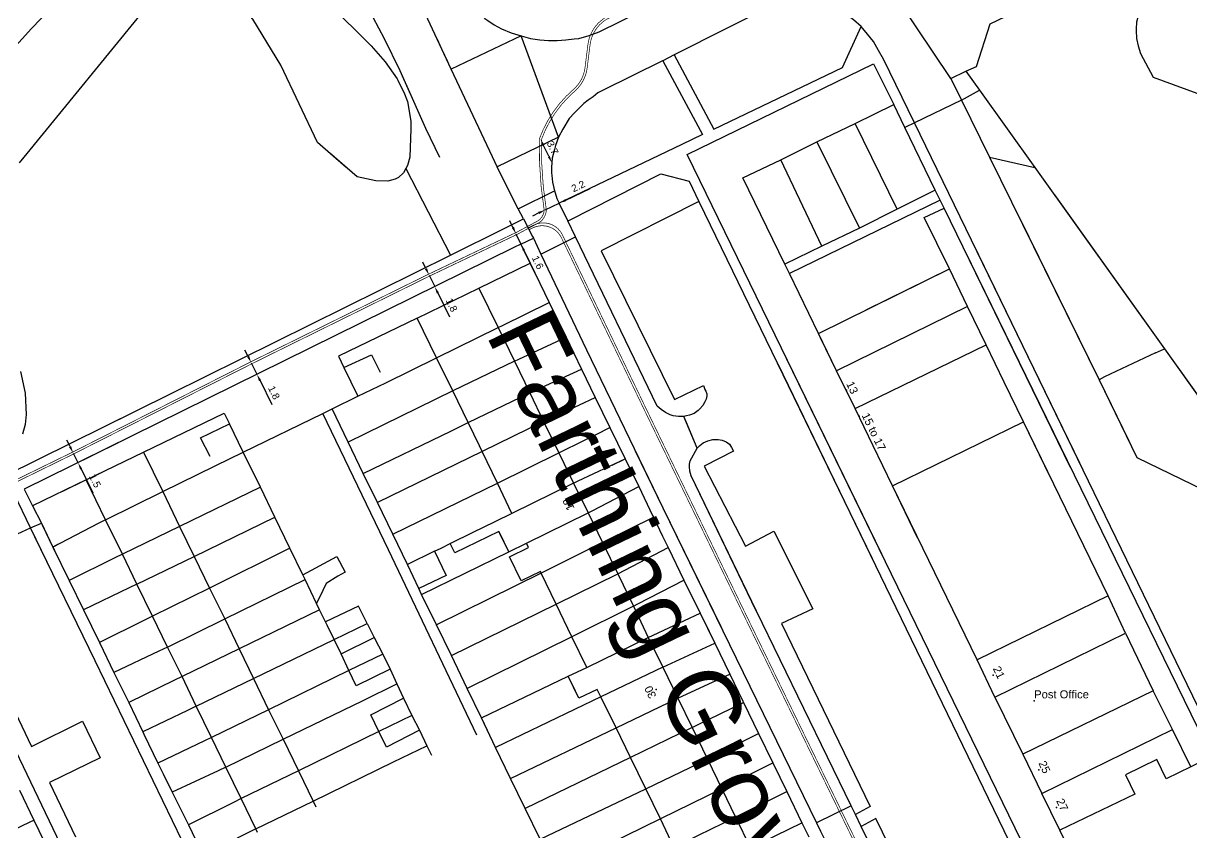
# Model space of a CAD drawing. Header units: millimetres. Extents: x 111502 to 977541, y 8702 to 1044108.
# Drawn here: x 486810.2 to 486974.3, y 236760.3 to 236874 of the extents above; entities that cross this region are included whole.
import ezdxf
from ezdxf.enums import TextEntityAlignment as Align

# ---------------------------------------------------------------- set-up
doc = ezdxf.new("R2010")
doc.units = ezdxf.units.MM
doc.header["$LTSCALE"] = 0.25
doc.linetypes.add('DASHED2', pattern=[9.525, 6.35, -3.175])
doc.linetypes.add('HIDDEN2', pattern=[4.7625, 3.175, -1.5875])
for name, color, linetype in [('E HVSS As Laid Dimensions', 30, 'Continuous'), ('E HVSS As Laid HV', 10, 'Continuous'), ('E HVSS Proposed 33kV', 5, 'Continuous'), ('X HVSS Site Background', 8, 'Continuous')]:
    doc.layers.add(name, color=color, linetype=linetype)
doc.styles.add('33A08E50-FA07-457C-9628-6D', font='arial.ttf', dxfattribs={"height": 0.2})
doc.styles.add('Arial', font='arial.ttf')
doc.dimstyles.new('HVSS AsLaid', dxfattribs={"dimtxt": 1, "dimasz": 1, "dimexe": 0, "dimexo": 0, "dimgap": 0.5, "dimtad": 1, "dimdec": 1, "dimzin": 1, "dimdsep": 46, "dimtxsty": 'Arial', "dimcen": 0.09, "dimadec": 0, "dimazin": 0, "dimtfac": 1, "dimtdec": 1, "dimtmove": 0, "dimatfit": 3, "dimfxl": 1, "dimtolj": 1, "dimtzin": 0, "dimarcsym": 0})

# ---------------------------------------------------------------- blocks, each defined once
blk = doc.blocks.new('OS MAP 060722')
at = {"layer": 'X HVSS Site Background'}
for points in [[(-1951.28, -2251.42), (-1949.69, -2254.44), (-1947.48, -2258.93), (-1945.75, -2262.8), (-1945.72, -2262.87)], [(-2016.62, -2275.91), (-2015.45, -2274.32), (-2005.4, -2260.27), (-2002.73, -2256.89), (-1999.25, -2253.02), (-1993.83, -2247.39), (-1989.92, -2244.02), (-1986.73, -2242.09), (-1981.68, -2239.91), (-1977.93, -2238.83), (-1974.13, -2238.4), (-1971.11, -2238.67), (-1969.93, -2238.95), (-1967.52, -2239.94), (-1965.35, -2241.37), (-1963.38, -2243.11), (-1958.03, -2248.96), (-1957.52, -2249.5), (-1951.53, -2255.45), (-1949.55, -2257.71), (-1947.88, -2260.08), (-1946.91, -2261.95), (-1946.43, -2263.26), (-1946.38, -2263.55)], [(-1870.08, -2260.06), (-1882.13, -2242.05)], [(-1834.18, -2242.81), (-1838.58, -2245.36), (-1839.28, -2245.86), (-1839.98, -2246.26), (-1840.68, -2246.76), (-1841.13, -2247.16), (-1841.28, -2247.26), (-1841.38, -2247.41), (-1842.23, -2248.16), (-1842.88, -2249.11), (-1843.38, -2250.11), (-1843.73, -2251.06), (-1843.98, -2252.11), (-1844.03, -2253.06), (-1844.03, -2253.31), (-1843.98, -2254.41), (-1843.78, -2255.46), (-1843.43, -2256.51), (-1841.63, -2259.86), (-1827.98, -2264.86), (-1812.67, -2296.08)], [(-1955.01, -2272.55), (-1959.05, -2269.02), (-1964.22, -2258.18), (-1968.16, -2251.71), (-1969.38, -2250.22), (-1970.45, -2249.29), (-1972.02, -2248.45), (-1972.99, -2248.15), (-1974.97, -2247.9), (-1978.02, -2248.17), (-1982.54, -2249.38), (-2000.31, -2271.12), (-2000.95, -2271.88)], [(-2000.8, -2301.21), (-2000.12, -2304.29), (-1999.96, -2307.26), (-2000.13, -2308.68), (-2000.5, -2310.03)], [(-1867.98, -2259.01), (-1866.48, -2258.36), (-1864.53, -2252.36), (-1856.44, -2248.4)], [(-1937.17, -2249.1), (-1936.33, -2250.71), (-1936.13, -2250.96), (-1935.93, -2251.26), (-1935.73, -2251.41), (-1935.53, -2251.61), (-1935.13, -2251.91), (-1934.23, -2252.51), (-1933.18, -2253.06), (-1931.83, -2253.61), (-1930.43, -2254.06)], [(-1882.68, -2252.71), (-1883.73, -2251.81), (-1884.83, -2251.01), (-1885.83, -2250.36), (-1887.23, -2249.66), (-1888.43, -2249.31), (-1889.68, -2249.06), (-1890.93, -2248.96), (-1892.23, -2249.01), (-1892.48, -2249.01), (-1893.38, -2249.16), (-1894.33, -2249.36), (-1908.93, -2256.73)], [(-1940.75, -2257.68), (-1941.58, -2255.91), (-1944.23, -2250.31)], [(-1930.43, -2254.06), (-1929.13, -2254.41), (-1927.83, -2254.61), (-1926.58, -2254.71), (-1925.38, -2254.71), (-1924.18, -2254.61), (-1922.98, -2254.46), (-1922.33, -2254.41), (-1920.88, -2254.01), (-1919.48, -2253.46), (-1913.58, -2250.56)], [(-1908.93, -2256.73), (-1903.35, -2267.14), (-1885.28, -2258.51), (-1882.68, -2252.71)], [(-1875.18, -2266.27), (-1879.53, -2257.31), (-1880.23, -2256.11), (-1880.93, -2254.86), (-1881.78, -2253.81), (-1882.68, -2252.71)], [(-1940.26, -2258.72), (-1941.58, -2255.91), (-1942.26, -2254.47)], [(-1930.43, -2254.06), (-1940.26, -2258.72)], [(-1925.18, -2268.31), (-1930.43, -2254.06)], [(-1910.54, -2257.54), (-1910.58, -2257.56), (-1919.03, -2261.71), (-1919.68, -2262.06), (-1920.33, -2262.61), (-1921.03, -2263.11), (-1921.63, -2263.56), (-1922.93, -2264.86), (-1923.68, -2265.66), (-1924.58, -2267.16), (-1925.18, -2268.31)], [(-1910.54, -2257.54), (-1904.97, -2267.92), (-1907.88, -2269.31), (-1925.08, -2277.56)], [(-1908.93, -2256.73), (-1910.54, -2257.54)], [(-1879.78, -2326.9), (-1907.13, -2270.71), (-1880.93, -2257.96), (-1878.08, -2263.71)], [(-1947.16, -2259.65), (-1945.75, -2262.8), (-1943.88, -2267.02), (-1941.9, -2271.1)], [(-1933.81, -2272.45), (-1934.48, -2271.06), (-1940.26, -2258.72)], [(-1870.08, -2260.06), (-1867.98, -2259.01)], [(-1867.98, -2259.01), (-1866.05, -2261.7)], [(-1947.76, -2260.3), (-1946.91, -2261.95), (-1946.43, -2263.26), (-1945.95, -2266.02), (-1945.95, -2267.1), (-1946.1, -2271.09), (-1946.39, -2272.29), (-1946.62, -2272.7)], [(-1870.08, -2260.06), (-1868.58, -2263.1)], [(-1868.58, -2263.1), (-1875.18, -2266.27)], [(-1868.58, -2263.1), (-1866.05, -2261.7)], [(-1868.58, -2263.1), (-1864.64, -2271.1)], [(-1866.05, -2261.7), (-1858.3, -2272.54)], [(-1883.53, -2266.36), (-1878.08, -2263.71)], [(-1876.53, -2266.92), (-1878.08, -2263.71)], [(-1888.88, -2268.96), (-1883.53, -2266.36)], [(-1877.63, -2278.41), (-1883.53, -2266.36)], [(-1875.18, -2266.27), (-1876.53, -2266.92)], [(-1851.95, -2314.12), (-1875.18, -2266.27)], [(-1872.28, -2275.76), (-1876.53, -2266.92)], [(-1925.18, -2268.31), (-1933.81, -2272.45)], [(-1925.18, -2268.31), (-1925.63, -2269.46), (-1925.78, -2270.01), (-1926.08, -2271.26), (-1926.18, -2272.51), (-1926.18, -2273.31), (-1926.13, -2273.66), (-1926.03, -2274.61), (-1925.78, -2275.81)], [(-1893.98, -2271.46), (-1888.88, -2268.96)], [(-1888.88, -2268.96), (-1882.93, -2281.06)], [(-1946.62, -2272.7), (-1946.97, -2273.32), (-1947.66, -2273.94), (-1948.15, -2274.2), (-1949.19, -2274.48), (-1950.86, -2274.44), (-1953.48, -2273.88), (-1957.39, -2270.47)], [(-1893.38, -2286.16), (-1899.28, -2274.01), (-1893.98, -2271.46)], [(-1888.18, -2283.61), (-1893.98, -2271.46)], [(-1864.64, -2271.1), (-1858.3, -2272.54)], [(-1864.64, -2271.1), (-1849.23, -2302.41)], [(-1946.62, -2272.7), (-1940.37, -2284.85)], [(-1930.86, -2278.35), (-1932.28, -2275.61), (-1933.81, -2272.45)], [(-1858.3, -2272.54), (-1840.06, -2298.06)], [(-1923.88, -2280.06), (-1923.73, -2280.01), (-1910.8, -2273.46), (-1906.85, -2274.48), (-1905.48, -2277.31)], [(-1930.86, -2278.35), (-1925.78, -2275.81)], [(-1925.78, -2275.81), (-1925.68, -2276.11), (-1925.43, -2276.91), (-1925.08, -2277.56)], [(-1872.28, -2275.76), (-1877.63, -2278.41)], [(-1871.58, -2277.16), (-1872.28, -2275.76)], [(-1855.53, -2276.41), (-1840.06, -2298.06)], [(-1923.88, -2280.06), (-1925.08, -2277.56)], [(-1905.48, -2277.31), (-1919.18, -2284.26), (-1908.88, -2305.16), (-1904.83, -2303.21), (-1904.63, -2303.76), (-1904.48, -2304.01), (-1904.38, -2304.36), (-1904.38, -2304.66), (-1904.43, -2305.11), (-1904.63, -2305.51), (-1904.93, -2306.01), (-1905.33, -2306.46), (-1905.58, -2306.71), (-1906.13, -2307.11), (-1906.78, -2307.36), (-1907.23, -2307.46), (-1907.58, -2307.56)], [(-1905.48, -2277.31), (-1881.14, -2327.52)], [(-1871.58, -2277.16), (-1892.73, -2287.46)], [(-1871.03, -2278.26), (-1871.58, -2277.16)], [(-1930.13, -2279.76), (-1930.86, -2278.35)], [(-1877.63, -2278.41), (-1882.93, -2281.06)], [(-1870.28, -2286.81), (-1873.83, -2279.56), (-1871.03, -2278.26)], [(-1853.25, -2314.71), (-1871.03, -2278.26)], [(-1860.53, -2279.46), (-1849.23, -2302.41)], [(-1940.37, -2284.85), (-1932.83, -2281.11), (-1930.13, -2279.76)], [(-1930.13, -2279.76), (-1928.83, -2282.26), (-1928.73, -2282.47)], [(-1922.8, -2282.29), (-1923.88, -2280.06)], [(-1882.93, -2281.06), (-1888.18, -2283.61)], [(-1930.48, -2283.31), (-1928.73, -2282.47)], [(-1928.73, -2282.47), (-1927.66, -2284.72)], [(-1927.66, -2284.72), (-1922.8, -2282.29)], [(-1907.58, -2307.56), (-1908.33, -2307.56), (-1909.08, -2307.46), (-1909.53, -2307.31), (-1910.18, -2307.01), (-1910.78, -2306.56), (-1911.33, -2306.11), (-1922.8, -2282.29)], [(-1930.48, -2283.31), (-1931.48, -2283.81), (-1992.32, -2313.83)], [(-1930.48, -2283.31), (-1929.17, -2286.01)], [(-1888.18, -2283.61), (-1893.38, -2286.16)], [(-1833.43, -2355.36), (-1868.17, -2284.13)], [(-1832.23, -2354.76), (-1866.89, -2283.35)], [(-1989.55, -2309.25), (-1940.37, -2284.85)], [(-1936.38, -2289.51), (-1929.17, -2286.01)], [(-1929.17, -2286.01), (-1926.5, -2291.53)], [(-1927.66, -2284.72), (-1921.28, -2298.16), (-1910.53, -2320.41), (-1902.4, -2337.07)], [(-1892.73, -2287.46), (-1893.38, -2286.16)], [(-1870.28, -2286.81), (-1870.8, -2285.74)], [(-1888.68, -2295.86), (-1892.73, -2287.46)], [(-1888.68, -2295.86), (-1870.28, -2286.81)], [(-1881.96, -2292.55), (-1870.28, -2286.81)], [(-1867.73, -2292.11), (-1870.28, -2286.81)], [(-1867.73, -2292.11), (-1870.28, -2286.81)], [(-1945.03, -2293.71), (-1936.38, -2289.51)], [(-1936.38, -2289.51), (-1933.68, -2295.06)], [(-1933.68, -2295.06), (-1933.05, -2294.75), (-1926.5, -2291.53)], [(-1926.5, -2291.53), (-1924.13, -2296.41)], [(-1867.73, -2292.11), (-1886.13, -2301.11)], [(-1867.73, -2292.11), (-1886.13, -2301.11)], [(-1865.13, -2297.46), (-1867.73, -2292.11)], [(-1865.13, -2297.46), (-1867.73, -2292.11)], [(-1945.03, -2293.71), (-1956.11, -2299.09), (-1955.33, -2300.66)], [(-1942.33, -2299.31), (-1945.03, -2293.71)], [(-1942.33, -2299.31), (-1933.68, -2295.06)], [(-1933.68, -2295.06), (-1931.38, -2299.76)], [(-1886.13, -2301.11), (-1888.68, -2295.86)], [(-1931.38, -2299.76), (-1930.75, -2299.47), (-1924.13, -2296.41)], [(-1924.13, -2296.41), (-1921.98, -2300.91)], [(-1886.13, -2301.11), (-1888.38, -2296.48)], [(-1883.53, -2306.41), (-1865.13, -2297.46)], [(-1883.53, -2306.41), (-1865.13, -2297.46)], [(-1859.88, -2308.31), (-1862.58, -2302.71), (-1865.13, -2297.46)], [(-1859.88, -2308.31), (-1862.58, -2302.71), (-1865.13, -2297.46)], [(-1955.33, -2300.66), (-1951.48, -2298.86), (-1950.23, -2301.31)], [(-1953.38, -2304.71), (-1949.47, -2302.8), (-1942.33, -2299.31)], [(-1940.03, -2303.96), (-1942.33, -2299.31)], [(-1841.33, -2298.61), (-1848.48, -2301.96)], [(-1841.33, -2298.61), (-1848.48, -2301.96)], [(-1841.33, -2298.61), (-1840.06, -2298.06)], [(-1841.33, -2298.61), (-1840.06, -2298.06)], [(-1840.06, -2298.06), (-1834.35, -2306.04)], [(-1840.06, -2298.06), (-1828.42, -2314.33)], [(-1955.33, -2300.66), (-1953.38, -2304.71)], [(-1931.38, -2299.76), (-1940.03, -2303.96)], [(-1931.38, -2299.76), (-1929.23, -2304.21)], [(-1929.23, -2304.21), (-1928.63, -2303.94), (-1921.98, -2300.91)], [(-1921.98, -2300.91), (-1920.03, -2304.86)], [(-1894.4, -2300.16), (-1854.7, -2382.07), (-1859.79, -2382.15), (-1857.53, -2387.41), (-1853.36, -2395.78), (-1848.12, -2395.51), (-1847.53, -2396.76), (-1829.63, -2433.56), (-1833.18, -2435.31)], [(-1820.73, -2436.21), (-1825.43, -2438.56), (-1893.16, -2299.4)], [(-1883.53, -2306.41), (-1886.13, -2301.11)], [(-1883.53, -2306.41), (-1886.13, -2301.11)], [(-1848.48, -2301.96), (-1849.23, -2302.41)], [(-1848.48, -2301.96), (-1849.23, -2302.41)], [(-1849.23, -2302.41), (-1845.07, -2310.96)], [(-1849.23, -2302.41), (-1843.93, -2313.31), (-1833.06, -2318.62)], [(-1940.03, -2303.96), (-1954.73, -2311.16)], [(-1937.88, -2308.41), (-1940.03, -2303.96)], [(-1937.88, -2308.41), (-1929.23, -2304.21)], [(-1929.23, -2304.21), (-1927.28, -2308.26)], [(-1956.98, -2306.46), (-1953.38, -2304.71)], [(-1927.28, -2308.26), (-1926.64, -2307.96), (-1920.03, -2304.86)], [(-1920.03, -2304.86), (-1917.98, -2309.11)], [(-2047.84, -2338.13), (-2024.08, -2326.41), (-2002.88, -2315.86), (-1984.32, -2306.65)], [(-1983.48, -2312.56), (-1972.15, -2307.07), (-1971.43, -2308.56)], [(-1969.48, -2312.56), (-1958.28, -2307.11)], [(-1958.28, -2307.11), (-1956.98, -2306.46)], [(-1936.69, -2352.34), (-1949.08, -2326.31), (-1958.28, -2307.11)], [(-1954.73, -2311.16), (-1956.98, -2306.46)], [(-1905.73, -2312.01), (-1907.58, -2307.56)], [(-1878.28, -2317.31), (-1880.98, -2311.66), (-1883.53, -2306.41)], [(-1878.28, -2317.31), (-1880.98, -2311.66), (-1883.53, -2306.41)], [(-1974.13, -2313.16), (-1975.48, -2310.56), (-1971.43, -2308.56)], [(-1969.48, -2312.56), (-1971.43, -2308.56)], [(-1952.63, -2315.56), (-1940.22, -2309.55), (-1937.88, -2308.41)], [(-1935.93, -2312.46), (-1936.31, -2311.66), (-1937.88, -2308.41)], [(-1927.28, -2308.26), (-1935.93, -2312.46)], [(-1927.28, -2308.26), (-1925.13, -2312.66)], [(-1919.9, -2310.06), (-1917.98, -2309.11)], [(-1917.98, -2309.11), (-1915.83, -2313.51)], [(-1905.73, -2312.01), (-1907.36, -2308.07)], [(-1878.28, -2317.31), (-1859.88, -2308.31)], [(-1878.28, -2317.31), (-1859.88, -2308.31)], [(-1856.12, -2316.03), (-1859.88, -2308.31)], [(-1847.98, -2332.76), (-1859.88, -2308.31)], [(-1925.13, -2312.66), (-1924.49, -2312.34), (-1919.9, -2310.06)], [(-1905.73, -2312.01), (-1905.33, -2311.61), (-1904.88, -2311.26), (-1904.23, -2310.96), (-1903.53, -2310.76), (-1902.78, -2310.76), (-1902.18, -2310.86), (-1901.63, -2311.11), (-1901.18, -2311.46), (-1900.88, -2311.91), (-1900.63, -2312.41), (-1904.73, -2314.51), (-1898.93, -2325.76), (-1894.93, -2323.66), (-1890.8, -2331.91)], [(-1905.73, -2312.01), (-1905.33, -2311.61), (-1904.88, -2311.26), (-1904.23, -2310.96), (-1903.53, -2310.76), (-1902.78, -2310.76), (-1902.18, -2310.86), (-1901.63, -2311.11), (-1901.18, -2311.46), (-1900.88, -2311.91), (-1900.63, -2312.41), (-1904.73, -2314.51), (-1898.93, -2325.76), (-1894.93, -2323.66), (-1889.48, -2334.56), (-1893.88, -2336.66), (-1881.43, -2362.36), (-1883.47, -2363.49)], [(-1987.04, -2311.23), (-2000.28, -2317.76), (-1999.07, -2320.11)], [(-1952.63, -2315.56), (-1954.73, -2311.16)], [(-1935.93, -2312.46), (-1950.63, -2319.66)], [(-1933.78, -2316.91), (-1935.93, -2312.46)], [(-1914.41, -2312.38), (-1910.53, -2320.41), (-1888.94, -2364.66)], [(-1897.41, -2334.85), (-1906.58, -2315.91), (-1906.73, -2315.21), (-1906.78, -2314.56), (-1906.78, -2314.26), (-1906.68, -2313.76), (-1905.73, -2312.01)], [(-1884.08, -2362.26), (-1897.38, -2334.91), (-1906.58, -2315.91), (-1906.73, -2315.21), (-1906.78, -2314.56), (-1906.78, -2314.26), (-1906.68, -2313.76), (-1905.73, -2312.01)], [(-1991.53, -2316.46), (-1983.48, -2312.56)], [(-1983.48, -2312.56), (-1980.78, -2318.11)], [(-1980.78, -2318.11), (-1973.43, -2314.5), (-1969.48, -2312.56)], [(-1967.08, -2317.46), (-1969.48, -2312.56)], [(-1933.78, -2316.91), (-1925.13, -2312.66)], [(-1925.13, -2312.66), (-1923.08, -2316.91)], [(-1923.08, -2316.91), (-1922.45, -2316.61), (-1915.83, -2313.51)], [(-1917.66, -2314.37), (-1915.83, -2313.51)], [(-1915.92, -2313.31), (-1915.83, -2313.51)], [(-1915.83, -2313.51), (-1913.93, -2317.41)], [(-1915.83, -2313.51), (-1913.93, -2317.41)], [(-1991.53, -2316.46), (-1989.59, -2315.52)], [(-1950.63, -2319.66), (-1952.63, -2315.56)], [(-1991.53, -2316.46), (-1999.07, -2320.11)], [(-1991.53, -2316.46), (-1994.89, -2318.09)], [(-1990.91, -2317.74), (-1991.53, -2316.46)], [(-1988.83, -2322.06), (-1991.53, -2316.46)], [(-1948.48, -2324.11), (-1933.78, -2316.91)], [(-1931.73, -2321.16), (-1933.78, -2316.91)], [(-1923.08, -2316.91), (-1931.73, -2321.16)], [(-1923.08, -2316.91), (-1921.03, -2321.11)], [(-1921.03, -2321.11), (-1920.48, -2320.83), (-1913.93, -2317.41)], [(-1921.03, -2321.11), (-1920.48, -2320.83), (-1913.93, -2317.41)], [(-1913.93, -2317.41), (-1911.98, -2321.46), (-1911.87, -2321.68)], [(-1913.93, -2317.41), (-1911.98, -2321.46), (-1911.87, -2321.68)], [(-1874.74, -2324.58), (-1878.28, -2317.31)], [(-1866.38, -2341.76), (-1878.28, -2317.31)], [(-1999.38, -2323.21), (-2001.68, -2318.41), (-2027.33, -2331.11), (-2055.38, -2345.11), (-2035.13, -2387.01), (-2033.76, -2389.83)], [(-1988.83, -2322.06), (-1980.78, -2318.11)], [(-1980.78, -2318.11), (-1978.43, -2323.01)], [(-1967.08, -2317.46), (-1978.43, -2323.01)], [(-1965.03, -2321.71), (-1967.08, -2317.46)], [(-1922.79, -2317.5), (-1921.03, -2321.11)], [(-1999.07, -2320.11), (-1997.83, -2322.56)], [(-1948.48, -2324.11), (-1950.63, -2319.66)], [(-1988.83, -2322.06), (-1989.88, -2322.61), (-1996.23, -2325.91)], [(-1986.43, -2326.91), (-1988.83, -2322.06)], [(-1976.38, -2327.21), (-1965.03, -2321.71)], [(-1962.93, -2326.06), (-1965.03, -2321.71)], [(-1931.73, -2321.16), (-1934.15, -2322.35), (-1934.21, -2322.38), (-1937.23, -2323.85), (-1940.35, -2325.38), (-1940.4, -2325.41)], [(-1929.68, -2325.36), (-1921.03, -2321.11)], [(-1929.68, -2325.36), (-1921.03, -2321.11)], [(-1921.03, -2321.11), (-1919.03, -2325.26)], [(-1921.03, -2321.11), (-1919.03, -2325.26)], [(-1919.03, -2325.26), (-1918.39, -2324.94), (-1911.87, -2321.68)], [(-1919.03, -2325.26), (-1918.39, -2324.94), (-1911.87, -2321.68)], [(-1911.87, -2321.68), (-1910.58, -2324.36), (-1909.78, -2325.96)], [(-1911.87, -2321.68), (-1910.58, -2324.36), (-1909.78, -2325.96)], [(-2009.47, -2332.31), (-2009.48, -2332.31), (-2009.53, -2331.06), (-2009.43, -2330.51), (-2009.38, -2330.41), (-2009.13, -2329.66), (-2008.73, -2329.01), (-2008.13, -2328.26), (-2007.48, -2327.61), (-2006.78, -2327.01), (-2005.98, -2326.46), (-2005.08, -2325.91), (-2004.08, -2325.41), (-2001.18, -2324.06), (-1999.38, -2323.21)], [(-1999.38, -2323.21), (-1997.83, -2322.56)], [(-1997.03, -2328.03), (-1999.38, -2323.21)], [(-1997.83, -2322.56), (-1996.23, -2325.91)], [(-1997.72, -2322.77), (-1996.23, -2325.91)], [(-1978.43, -2323.01), (-1986.43, -2326.91)], [(-1978.43, -2323.01), (-1976.38, -2327.21)], [(-1932.16, -2326.57), (-1933.49, -2323.85), (-1933.57, -2323.69), (-1939.76, -2326.71), (-1940.4, -2325.41)], [(-1932.16, -2326.57), (-1933.42, -2324)], [(-1976.69, -2370), (-1990.28, -2341.91), (-1998.76, -2324.48)], [(-1995.56, -2325.56), (-1996.23, -2325.91)], [(-1946.43, -2328.36), (-1948.48, -2324.11)], [(-1942.61, -2326.49), (-1941.69, -2326.04), (-1940.4, -2325.41)], [(-1932.16, -2326.57), (-1929.68, -2325.36)], [(-1932.16, -2326.57), (-1929.68, -2325.36)], [(-1927.63, -2329.56), (-1927.74, -2329.33), (-1930.43, -2330.65), (-1932.08, -2327.27), (-1929.39, -2325.95), (-1929.68, -2325.36)], [(-1927.63, -2329.56), (-1927.74, -2329.33), (-1930.43, -2330.65), (-1932.08, -2327.27), (-1929.39, -2325.95), (-1929.68, -2325.36)], [(-1919.03, -2325.26), (-1927.63, -2329.56)], [(-1919.03, -2325.26), (-1927.63, -2329.56)], [(-1919.03, -2325.26), (-1916.88, -2329.66)], [(-1919.03, -2325.26), (-1916.88, -2329.66)], [(-1996.23, -2325.91), (-1996.02, -2326.33)], [(-1996.23, -2325.91), (-1993.95, -2330.58)], [(-1986.43, -2326.91), (-1987.51, -2327.43), (-1993.95, -2330.58)], [(-1984.43, -2331.11), (-1986.43, -2326.91)], [(-1984.43, -2331.11), (-1976.38, -2327.21)], [(-1976.38, -2327.21), (-1974.23, -2331.66)], [(-1962.93, -2326.06), (-1974.23, -2331.66)], [(-1961.09, -2329.81), (-1962.93, -2326.06)], [(-1961.09, -2329.81), (-1956.33, -2327.24), (-1955.15, -2329.42), (-1956.18, -2329.97), (-1957.82, -2331.01), (-1958.28, -2332.01), (-1959.18, -2333.85)], [(-1942.61, -2326.49), (-1946.43, -2328.36)], [(-1942.61, -2326.49), (-1940.98, -2329.91), (-1944.82, -2331.73)], [(-1944.43, -2332.56), (-1932.16, -2326.57)], [(-1944.43, -2332.56), (-1932.16, -2326.57)], [(-1916.88, -2329.66), (-1909.78, -2325.96)], [(-1916.88, -2329.66), (-1909.78, -2325.96)], [(-1909.78, -2325.96), (-1907.58, -2330.56)], [(-1909.78, -2325.96), (-1907.58, -2330.56)], [(-1944.82, -2331.73), (-1946.43, -2328.36)], [(-1941.46, -2328.91), (-1940.98, -2329.91), (-1944.82, -2331.73)], [(-1993.95, -2330.58), (-1991.92, -2334.74)], [(-1972.08, -2336.01), (-1960.78, -2330.46)], [(-1960.78, -2330.46), (-1961.09, -2329.81)], [(-1959.18, -2333.85), (-1960.78, -2330.46)], [(-1927.63, -2329.56), (-1942.33, -2336.81)], [(-1927.63, -2329.56), (-1942.33, -2336.81)], [(-1925.53, -2333.91), (-1927.63, -2329.56)], [(-1925.53, -2333.91), (-1927.63, -2329.56)], [(-1925.53, -2333.91), (-1916.88, -2329.66)], [(-1925.53, -2333.91), (-1916.88, -2329.66)], [(-1916.88, -2329.66), (-1914.68, -2334.21)], [(-1916.88, -2329.66), (-1914.68, -2334.21)], [(-1914.68, -2334.21), (-1914.06, -2333.89), (-1907.58, -2330.56)], [(-1914.68, -2334.21), (-1914.06, -2333.89), (-1907.58, -2330.56)], [(-1907.58, -2330.56), (-1905.28, -2335.21)], [(-1907.58, -2330.56), (-1905.28, -2335.21)], [(-1984.43, -2331.11), (-1985.51, -2331.63), (-1991.92, -2334.74)], [(-1982.23, -2335.61), (-1984.43, -2331.11)], [(-1974.23, -2331.66), (-1982.23, -2335.61)], [(-1974.23, -2331.66), (-1972.08, -2336.01)], [(-1944.82, -2331.73), (-1945.1, -2331.14)], [(-1944.43, -2332.56), (-1944.82, -2331.73)], [(-1944.43, -2332.56), (-1944.82, -2331.73)], [(-1958.78, -2334.71), (-1959.18, -2333.85)], [(-1942.33, -2336.81), (-1944.43, -2332.56)], [(-1942.33, -2336.81), (-1944.43, -2332.56)], [(-1847.98, -2332.76), (-1866.38, -2341.76)], [(-1845.53, -2338.01), (-1847.98, -2332.76)], [(-1991.92, -2334.74), (-1989.68, -2339.31)], [(-1958.78, -2334.71), (-1970.08, -2340.21)], [(-1957.95, -2336.41), (-1958.78, -2334.71)], [(-1952.08, -2336.64), (-1953.28, -2334.22), (-1957.95, -2336.41)], [(-1940.23, -2341.16), (-1925.53, -2333.91)], [(-1940.23, -2341.16), (-1925.53, -2333.91)], [(-1923.33, -2338.51), (-1925.53, -2333.91)], [(-1923.33, -2338.51), (-1925.53, -2333.91)], [(-1914.68, -2334.21), (-1923.33, -2338.51)], [(-1914.68, -2334.21), (-1923.33, -2338.51)], [(-1914.68, -2334.21), (-1912.58, -2338.61)], [(-1914.68, -2334.21), (-1912.58, -2338.61)], [(-1912.58, -2338.61), (-1911.88, -2338.28), (-1905.28, -2335.21)], [(-1912.58, -2338.61), (-1911.88, -2338.28), (-1905.28, -2335.21)], [(-1905.28, -2335.21), (-1904.02, -2337.79)], [(-1905.28, -2335.21), (-1903.23, -2339.41)], [(-1982.23, -2335.61), (-1983.34, -2336.16), (-1989.68, -2339.31)], [(-1980.13, -2339.96), (-1982.23, -2335.61)], [(-1980.13, -2339.96), (-1972.08, -2336.01)], [(-1972.08, -2336.01), (-1970.08, -2340.21)], [(-1956.73, -2338.91), (-1957.71, -2336.9), (-1957.95, -2336.41)], [(-1956.73, -2338.91), (-1952.08, -2336.64)], [(-1952.08, -2336.64), (-1951.08, -2338.61)], [(-1940.23, -2341.16), (-1942.33, -2336.81)], [(-1940.23, -2341.16), (-1942.33, -2336.81)], [(-1955.73, -2340.91), (-1951.08, -2338.61)], [(-1951.08, -2338.61), (-1949.88, -2340.96)], [(-1923.33, -2338.51), (-1938.03, -2345.76)], [(-1923.33, -2338.51), (-1938.03, -2345.76)], [(-1921.23, -2342.81), (-1923.33, -2338.51)], [(-1921.23, -2342.81), (-1923.33, -2338.51)], [(-1921.23, -2342.81), (-1912.58, -2338.61)], [(-1921.23, -2342.81), (-1912.58, -2338.61)], [(-1912.58, -2338.61), (-1911.36, -2341.06)], [(-1912.58, -2338.61), (-1910.53, -2342.76)], [(-1863.88, -2347.01), (-1845.53, -2338.01)], [(-1845.53, -2338.01), (-1841.63, -2346.11)], [(-1989.68, -2339.31), (-1987.68, -2343.51)], [(-1980.13, -2339.96), (-1981.35, -2340.53), (-1987.68, -2343.51)], [(-1978.08, -2344.11), (-1980.13, -2339.96)], [(-1970.08, -2340.21), (-1978.08, -2344.11)], [(-1970.08, -2340.21), (-1968.03, -2344.36)], [(-1968.03, -2344.36), (-1956.73, -2338.91)], [(-1955.73, -2340.91), (-1956.73, -2338.91)], [(-1910.53, -2342.76), (-1909.93, -2342.48), (-1903.23, -2339.41)], [(-1903.23, -2339.41), (-1901.13, -2343.76)], [(-1954.63, -2343.26), (-1955.73, -2340.91)], [(-1949.88, -2340.96), (-1954.63, -2343.26)], [(-1949.88, -2340.96), (-1948.83, -2343.06)], [(-1938.03, -2345.76), (-1940.23, -2341.16)], [(-1938.03, -2345.76), (-1940.23, -2341.16)], [(-1863.88, -2347.01), (-1866.38, -2341.76)], [(-1995.18, -2367.66), (-2006.68, -2343.66)], [(-2004.73, -2342.51), (-1999.23, -2353.91), (-1992.08, -2350.36), (-1989.58, -2355.51), (-1996.68, -2359.01), (-1993.03, -2366.61)], [(-1987.68, -2343.51), (-1985.58, -2347.76)], [(-1954.63, -2343.26), (-1965.93, -2348.76)], [(-1948.83, -2343.06), (-1953.63, -2345.41), (-1954.63, -2343.26)], [(-1948.83, -2343.06), (-1947.89, -2345.14)], [(-1923.82, -2344.05), (-1921.23, -2342.81)], [(-1923.82, -2344.05), (-1921.23, -2342.81)], [(-1910.53, -2342.76), (-1919.23, -2346.96)], [(-1910.53, -2342.76), (-1908.43, -2347.16)], [(-1978.08, -2344.11), (-1979.13, -2344.62), (-1985.58, -2347.76)], [(-1976.08, -2348.26), (-1978.08, -2344.11)], [(-1976.08, -2348.26), (-1968.03, -2344.36)], [(-1968.03, -2344.36), (-1965.93, -2348.76)], [(-1963.88, -2352.91), (-1952.63, -2347.46), (-1947.89, -2345.14)], [(-1947.89, -2345.14), (-1946.98, -2347.16)], [(-1936.03, -2349.91), (-1923.82, -2344.05)], [(-1936.03, -2349.91), (-1923.82, -2344.05)], [(-1922.8, -2346.16), (-1923.82, -2344.05)], [(-1919.23, -2346.96), (-1919.74, -2345.9), (-1922.33, -2347.14), (-1923.82, -2344.05)], [(-1908.43, -2347.16), (-1907.73, -2346.83), (-1901.13, -2343.76)], [(-1901.13, -2343.76), (-1899.28, -2347.56), (-1899.19, -2347.74)], [(-1936.03, -2349.91), (-1938.03, -2345.76)], [(-1936.03, -2349.91), (-1938.03, -2345.76)], [(-1919.23, -2346.96), (-1934.03, -2354.06)], [(-1917.08, -2351.31), (-1919.23, -2346.96)], [(-1841.63, -2346.11), (-1859.98, -2355.01)], [(-1838.93, -2351.56), (-1841.63, -2346.11)], [(-1985.58, -2347.76), (-1983.58, -2351.89)], [(-1976.08, -2348.26), (-1977.32, -2348.86), (-1983.58, -2351.89)], [(-1973.93, -2352.66), (-1976.08, -2348.26)], [(-1950.43, -2351.81), (-1951.58, -2349.46), (-1946.98, -2347.16)], [(-1946.98, -2347.16), (-1945.78, -2349.56)], [(-1917.08, -2351.31), (-1908.43, -2347.16)], [(-1908.43, -2347.16), (-1906.43, -2351.26)], [(-1906.43, -2351.26), (-1905.77, -2350.94), (-1899.19, -2347.74)], [(-1899.19, -2347.74), (-1897.08, -2352.11)], [(-1863.88, -2347.01), (-1859.98, -2355.01)], [(-1965.93, -2348.76), (-1973.93, -2352.66)], [(-1965.93, -2348.76), (-1963.88, -2352.91)], [(-1945.78, -2349.56), (-1950.43, -2351.81)], [(-1945.78, -2349.56), (-1944.73, -2351.66)], [(-1935.18, -2351.67), (-1936.03, -2349.91)], [(-1934.03, -2354.06), (-1936.03, -2349.91)], [(-1983.58, -2351.89), (-1983.43, -2352.21), (-1981.48, -2356.26)], [(-1950.43, -2351.81), (-1961.73, -2357.36)], [(-1944.73, -2351.66), (-1949.38, -2354.01), (-1950.43, -2351.81)], [(-1944.73, -2351.66), (-1943.68, -2353.84)], [(-1931.93, -2358.41), (-1917.08, -2351.31)], [(-1915.08, -2355.46), (-1917.08, -2351.31)], [(-1906.43, -2351.26), (-1915.08, -2355.46)], [(-1906.43, -2351.26), (-1904.28, -2355.71)], [(-1857.28, -2360.56), (-1838.93, -2351.56)], [(-1836.38, -2356.81), (-1838.93, -2351.56)], [(-1973.93, -2352.66), (-1974.95, -2353.14), (-1981.48, -2356.26)], [(-1971.93, -2356.86), (-1973.93, -2352.66)], [(-1971.93, -2356.86), (-1963.88, -2352.91)], [(-1963.88, -2352.91), (-1961.73, -2357.36)], [(-1904.28, -2355.71), (-1903.61, -2355.38), (-1897.08, -2352.11)], [(-1897.08, -2352.11), (-1895.08, -2356.21)], [(-1959.68, -2361.61), (-1948.38, -2356.11), (-1943.68, -2353.84)], [(-1943.68, -2353.84), (-1943.04, -2355.16)], [(-1931.93, -2358.41), (-1934.03, -2354.06)], [(-1859.98, -2355.01), (-1857.28, -2360.56)], [(-1981.48, -2356.26), (-1980.73, -2357.76), (-1979.48, -2360.36)], [(-1915.08, -2355.46), (-1929.88, -2362.66)], [(-1912.93, -2359.86), (-1915.08, -2355.46)], [(-1912.93, -2359.86), (-1904.28, -2355.71)], [(-1904.28, -2355.71), (-1902.23, -2359.86)], [(-1902.23, -2359.86), (-1901.58, -2359.53), (-1895.08, -2356.21)], [(-1895.08, -2356.21), (-1893.13, -2360.26)], [(-1836.38, -2356.81), (-1839.84, -2358.48), (-1841.14, -2355.78), (-1845.56, -2357.92), (-1844.25, -2360.61), (-1854.78, -2365.71)], [(-1833.43, -2355.36), (-1836.38, -2356.81)], [(-1971.93, -2356.86), (-1973.02, -2357.36), (-1979.48, -2360.36)], [(-1969.78, -2361.26), (-1971.93, -2356.86)], [(-1961.73, -2357.36), (-1969.78, -2361.26)], [(-1961.73, -2357.36), (-1959.68, -2361.61)], [(-1929.88, -2362.66), (-1931.93, -2358.41)], [(-2000.92, -2360.09), (-1998.9, -2364.27)], [(-1927.78, -2366.96), (-1912.93, -2359.86)], [(-1910.88, -2364.11), (-1912.93, -2359.86)], [(-1902.23, -2359.86), (-1910.88, -2364.11)], [(-1902.23, -2359.86), (-1900.33, -2363.86)], [(-1979.48, -2360.36), (-1977.18, -2364.96)], [(-1969.78, -2361.26), (-1970.86, -2361.8), (-1977.18, -2364.96)], [(-1967.73, -2365.51), (-1969.78, -2361.26)], [(-1967.73, -2365.51), (-1959.68, -2361.61)], [(-1959.68, -2361.61), (-1959.29, -2362.4)], [(-1900.33, -2363.86), (-1899.7, -2363.54), (-1893.13, -2360.26)], [(-1893.13, -2360.26), (-1890.99, -2364.64)], [(-1854.78, -2365.71), (-1857.28, -2360.56)], [(-1927.78, -2366.96), (-1929.88, -2362.66)], [(-1884.08, -2362.26), (-1888.94, -2364.66)], [(-1883.47, -2363.49), (-1884.08, -2362.26)], [(-2003.38, -2366.46), (-1999.41, -2364.52)], [(-1999.41, -2364.52), (-1998.9, -2364.27)], [(-1998.9, -2364.27), (-1996.83, -2368.56)], [(-1977.18, -2364.96), (-1975.13, -2369.26)], [(-1910.88, -2364.11), (-1925.68, -2371.36)], [(-1908.98, -2368.06), (-1910.88, -2364.11)], [(-1908.98, -2368.06), (-1900.33, -2363.86)], [(-1900.33, -2363.86), (-1898.23, -2368.16)], [(-1898.23, -2368.16), (-1890.99, -2364.64)], [(-1890.99, -2364.64), (-1890.03, -2366.61)], [(-1888.94, -2364.66), (-1888.38, -2365.81), (-1886.72, -2369.19)], [(-1882.67, -2365.16), (-1883.47, -2363.49)], [(-1870.3, -2390.58), (-1868.25, -2389.48), (-1877.78, -2369.91), (-1880.62, -2364.04), (-1882.67, -2365.16)], [(-1967.73, -2365.51), (-1968.83, -2366.07), (-1975.13, -2369.26)], [(-1967.46, -2366.04), (-1967.73, -2365.51)], [(-1881.87, -2366.8), (-1882.67, -2365.16)], [(-1820.23, -2382.51), (-1846.58, -2382.56), (-1854.78, -2365.71)]]:
    blk.add_lwpolyline(points, dxfattribs=at)
for p in [(-1884.74, -2303.87), (-1882.94, -2307.52), (-1922.98, -2319.51), (-1864.13, -2343.91), (-1911.48, -2345.91), (-1858.37, -2347.5), (-1857.73, -2357.21), (-1855.23, -2362.51)]:
    blk.add_point(p, dxfattribs=at)
at = {"layer": 'X HVSS Site Background', "style": '33A08E50-FA07-457C-9628-6D'}
for s, rotation, p in [('13', 295.4, (-1884.74, -2303.87)), ('18', 115.4, (-1922.98, -2319.51)), ('21', 295.4, (-1864.13, -2343.91)), ('30', 115.4, (-1911.48, -2345.91)), ('25', 295.4, (-1857.73, -2357.21)), ('27', 295.4, (-1855.23, -2362.51))]:
    blk.add_text(s, height=1.125, rotation=rotation, dxfattribs=at).set_placement(p, align=Align.BOTTOM_CENTER)
blk.add_text('15 to 17', height=1.125, rotation=295.7, dxfattribs=at).set_placement((-1882.94, -2307.52), align=Align.BOTTOM_LEFT)
blk.add_text('Post Office', height=1.125, dxfattribs=at).set_placement((-1858.37, -2347.5), align=Align.BOTTOM_LEFT)
blk = doc.blocks.new('*D1802')
at = {"layer": 'Defpoints', "color": 0, "transparency": 16777216}
for p in [(486817.2, 236813.63), (486817.2, 236813.63), (486817.87, 236812.29)]:
    blk.add_point(p, dxfattribs=at)
at = {"layer": 'E HVSS As Laid Dimensions', "color": 0, "lineweight": -2, "transparency": 16777216}
for p, q in [((486816.76, 236814.53), (486816.31, 236815.42)), ((486817.2, 236813.63), (486817.87, 236812.29)), ((486818.31, 236811.39), (486819.97, 236808.04))]:
    blk.add_line(p, q, dxfattribs=at)
at = {"layer": 'E HVSS As Laid Dimensions', "color": 0, "transparency": 16777216}
for points in [[(486816.91, 236814.6), (486816.61, 236814.45), (486817.2, 236813.63)], [(486818.46, 236811.46), (486818.17, 236811.32), (486817.87, 236812.29)]]:
    blk.add_solid(points, dxfattribs=at)
at = {"layer": 'E HVSS As Laid Dimensions', "color": 0, "transparency": 16777216, "insert": (486820.27, 236809.72), "char_height": 1, "attachment_point": 5, "rotation": 296.3851, "style": 'Arial'}
blk.add_mtext('\\A1;1.5', dxfattribs=at)
blk = doc.blocks.new('*D1803')
at = {"layer": 'Defpoints', "color": 0, "transparency": 16777216}
for p in [(486842.22, 236826.31), (486842.22, 236826.31), (486843.02, 236824.69)]:
    blk.add_point(p, dxfattribs=at)
at = {"layer": 'E HVSS As Laid Dimensions', "color": 0, "lineweight": -2, "transparency": 16777216}
for p, q in [((486841.78, 236827.21), (486841.34, 236828.1)), ((486842.22, 236826.31), (486843.02, 236824.69)), ((486843.46, 236823.8), (486845.11, 236820.45))]:
    blk.add_line(p, q, dxfattribs=at)
at = {"layer": 'E HVSS As Laid Dimensions', "color": 0, "transparency": 16777216}
for points in [[(486841.93, 236827.28), (486841.63, 236827.13), (486842.22, 236826.31)], [(486843.61, 236823.87), (486843.31, 236823.72), (486843.02, 236824.69)]]:
    blk.add_solid(points, dxfattribs=at)
at = {"layer": 'E HVSS As Laid Dimensions', "color": 0, "transparency": 16777216, "insert": (486845.41, 236822.12), "char_height": 1, "attachment_point": 5, "rotation": 296.2645, "style": 'Arial'}
blk.add_mtext('\\A1;1.8', dxfattribs=at)
blk = doc.blocks.new('*D1804')
at = {"layer": 'Defpoints', "color": 0, "transparency": 16777216}
for p in [(486867.2, 236838.64), (486867.2, 236838.64), (486867.99, 236837.02)]:
    blk.add_point(p, dxfattribs=at)
at = {"layer": 'E HVSS As Laid Dimensions', "color": 0, "lineweight": -2, "transparency": 16777216}
for p, q in [((486866.77, 236839.54), (486866.33, 236840.44)), ((486867.2, 236838.64), (486867.99, 236837.02)), ((486868.43, 236836.12), (486870.05, 236832.76))]:
    blk.add_line(p, q, dxfattribs=at)
at = {"layer": 'E HVSS As Laid Dimensions', "color": 0, "transparency": 16777216}
for points in [[(486866.92, 236839.61), (486866.62, 236839.46), (486867.2, 236838.64)], [(486868.58, 236836.19), (486868.28, 236836.05), (486867.99, 236837.02)]]:
    blk.add_solid(points, dxfattribs=at)
at = {"layer": 'E HVSS As Laid Dimensions', "color": 0, "transparency": 16777216, "insert": (486870.37, 236834.43), "char_height": 1, "attachment_point": 5, "rotation": 295.8989, "style": 'Arial'}
blk.add_mtext('\\A1;1.8', dxfattribs=at)
blk = doc.blocks.new('*D1805')
at = {"layer": 'Defpoints', "color": 0, "transparency": 16777216}
for p in [(486879.41, 236844.44), (486879.41, 236844.44), (486880.1, 236843)]:
    blk.add_point(p, dxfattribs=at)
at = {"layer": 'E HVSS As Laid Dimensions', "color": 0, "lineweight": -2, "transparency": 16777216}
for p, q in [((486878.97, 236845.34), (486878.54, 236846.25)), ((486879.41, 236844.44), (486880.1, 236843)), ((486880.53, 236842.1), (486882.14, 236838.74))]:
    blk.add_line(p, q, dxfattribs=at)
at = {"layer": 'E HVSS As Laid Dimensions', "color": 0, "transparency": 16777216}
for points in [[(486879.13, 236845.42), (486878.82, 236845.27), (486879.41, 236844.44)], [(486880.68, 236842.17), (486880.38, 236842.03), (486880.1, 236843)]]:
    blk.add_solid(points, dxfattribs=at)
at = {"layer": 'E HVSS As Laid Dimensions', "color": 0, "transparency": 16777216, "insert": (486882.47, 236840.41), "char_height": 1, "attachment_point": 5, "rotation": 295.641, "style": 'Arial'}
blk.add_mtext('\\A1;1.6', dxfattribs=at)
blk = doc.blocks.new('*D2105')
at = {"layer": 'Defpoints', "color": 0, "transparency": 16777216}
for p in [(486883.52, 236847.8), (486883.52, 236847.8), (486885.5, 236848.75)]:
    blk.add_point(p, dxfattribs=at)
at = {"layer": 'E HVSS As Laid Dimensions', "color": 0, "lineweight": -2, "transparency": 16777216}
for p, q in [((486886.4, 236849.18), (486889.85, 236850.83)), ((486883.52, 236847.8), (486885.5, 236848.75)), ((486882.61, 236847.37), (486881.71, 236846.94))]:
    blk.add_line(p, q, dxfattribs=at)
at = {"layer": 'E HVSS As Laid Dimensions', "color": 0, "transparency": 16777216}
for points in [[(486886.33, 236849.33), (486886.47, 236849.03), (486885.5, 236848.75)], [(486882.54, 236847.52), (486882.69, 236847.22), (486883.52, 236847.8)]]:
    blk.add_solid(points, dxfattribs=at)
at = {"layer": 'E HVSS As Laid Dimensions', "color": 0, "transparency": 16777216, "insert": (486888.15, 236851.13), "char_height": 1, "attachment_point": 5, "rotation": 25.573, "style": 'Arial'}
blk.add_mtext('\\A1;2.2', dxfattribs=at)
blk = doc.blocks.new('*D2106')
at = {"layer": 'Defpoints', "color": 0, "transparency": 16777216}
for p in [(486882.85, 236857.76), (486882.85, 236857.76), (486884.45, 236854.42)]:
    blk.add_point(p, dxfattribs=at)
at = {"layer": 'E HVSS As Laid Dimensions', "color": 0, "lineweight": -2, "transparency": 16777216}
blk.add_line((486884.02, 236855.33), (486883.28, 236856.86), dxfattribs=at)
at = {"layer": 'E HVSS As Laid Dimensions', "color": 0, "transparency": 16777216}
for points in [[(486883.43, 236856.93), (486883.13, 236856.79), (486882.85, 236857.76)], [(486884.17, 236855.4), (486883.87, 236855.25), (486884.45, 236854.42)]]:
    blk.add_solid(points, dxfattribs=at)
at = {"layer": 'E HVSS As Laid Dimensions', "color": 0, "transparency": 16777216, "insert": (486884.56, 236856.53), "char_height": 1, "attachment_point": 5, "rotation": 295.6281, "style": 'Arial'}
blk.add_mtext('\\A1;3.7', dxfattribs=at)

msp = doc.modelspace()

# ---------------------------------------------------------------- linework, layer by layer
at = {"lineweight": 0}
msp.add_circle((488727.82, 239008.33), 11388.42, dxfattribs=at)
at = {"layer": 'E HVSS As Laid HV', "linetype": 'DASHED2', "lineweight": 0, "const_width": 0.1, "flags": 128}
for points in [[(486879.34, 236844.57), (486882.55, 236846.29, 0.231622), (486883.37, 236847.79, -0.045729), (486882.7, 236857.79, -0.127918), (486887.47, 236864.72, 0.185341), (486889.11, 236867.78), (486889.52, 236871.06, -0.255443), (486892.41, 236875.07), (486898.74, 236878.1), (486903.88, 236880.64, -0.079116), (486922.96, 236886.83, -0.176643), (486939.36, 236882.28), (486943.67, 236879.37, 0.179212), (486946.86, 236878.57, 0.055952), (486956.63, 236881.08), (486971.64, 236888.43), (486979.55, 236892.24), (487015.67, 236909.49), (487038.86, 236920.71)], [(486879.48, 236844.31), (486882.71, 236846.04, 0.237626), (486883.67, 236847.81, -0.045637), (486883, 236857.73, -0.127162), (486887.67, 236864.49, 0.185341), (486889.41, 236867.75), (486889.82, 236871.03, -0.255443), (486892.54, 236874.8), (486898.87, 236877.83), (486904.01, 236880.37, -0.079077), (486922.99, 236886.53, -0.176564), (486939.18, 236882.03), (486943.5, 236879.12, 0.1794), (486946.9, 236878.27, 0.056052), (486956.75, 236880.81), (486971.77, 236888.16), (486979.68, 236891.97), (487015.8, 236909.22), (487038.99, 236920.44)], [(486879.34, 236844.58), (486867.14, 236838.77), (486842.15, 236826.44), (486817.14, 236813.76), (486805.96, 236808.29), (486780.26, 236795.55), (486752.98, 236781.73, 0.116752), (486744.3, 236773.91), (486737.54, 236763.53), (486727.54, 236747.32, -0.007922), (486713.98, 236727.58, -0.064409), (486702.23, 236714.44, -0.042444), (486691.52, 236708.99, 0.118948), (486682.39, 236701.89), (486672.36, 236679.98, 0.074849), (486669.75, 236661.17), (486668.81, 236646.88, -0.147324), (486666.75, 236642.65), (486662.13, 236637.44), (486656.21, 236629.83), (486651.53, 236623.79), (486640.38, 236612.01), (486622.87, 236594.38), (486604.44, 236575.9), (486590.16, 236561.51), (486578.71, 236549.86), (486572.38, 236544), (486564.94, 236537.88), (486553.01, 236525.78, 0.046991), (486547.45, 236520.11), (486544.94, 236514.38, -0.129491), (486540.76, 236507.55, 0.11426), (486537.94, 236502.18, -0.151398), (486534.09, 236495.92), (486522.59, 236483.7), (486508.89, 236470.73), (486484.09, 236448.28), (486479, 236443.56, 0.312712), (486477.76, 236437.27)], [(486879.47, 236844.31), (486867.27, 236838.5), (486842.29, 236826.17), (486817.27, 236813.5), (486806.1, 236808.02), (486780.4, 236795.28), (486753.12, 236781.47, 0.116662), (486744.55, 236773.74), (486737.79, 236763.37), (486727.8, 236747.16, -0.007922), (486714.22, 236727.41, -0.064486), (486702.41, 236714.2, -0.042507), (486691.64, 236708.71, 0.118508), (486682.65, 236701.74), (486672.65, 236679.88, 0.07481), (486670.05, 236661.16), (486669.11, 236646.85, -0.147668), (486666.97, 236642.45), (486662.36, 236637.25), (486656.44, 236629.64), (486651.76, 236623.6), (486640.59, 236611.8), (486623.08, 236594.17), (486604.65, 236575.69), (486590.38, 236561.3), (486578.92, 236549.65), (486572.57, 236543.77), (486565.14, 236537.66), (486553.22, 236525.56, 0.046832), (486547.71, 236519.95), (486545.22, 236514.27, -0.128972), (486540.98, 236507.34, 0.113973), (486538.23, 236502.11, -0.151086), (486534.3, 236495.71), (486522.8, 236483.48), (486509.09, 236470.51), (486484.29, 236448.06), (486479.21, 236443.34, 0.31255), (486478.03, 236437.39)]]:
    msp.add_lwpolyline(points, format="xyb", dxfattribs=at)
at = {"layer": 'E HVSS Proposed 33kV', "linetype": 'HIDDEN2', "lineweight": 0, "const_width": 0.1, "flags": 128}
for points in [[(487172.53, 237005.45), (487219.44, 236909.73), (487255.5, 236835.42), (487257.7, 236830.77), (487259.19, 236827.68), (487260.05, 236825.91), (487260.31, 236825.34), (487260.5, 236824.91), (487260.72, 236824.49), (487260.89, 236824.06), (487261, 236823.56), (487261.29, 236822.68), (487261.39, 236822.28), (487261.45, 236822.11), (487261.58, 236821.5), (487261.63, 236821.05), (487261.73, 236820.61), (487261.85, 236819.65), (487261.85, 236819.1), (487261.85, 236817.4), (487261.79, 236816.92), (487261.68, 236815.95), (487261.56, 236815.39), (487261.19, 236813.92), (487261, 236813.35), (487260.87, 236813.05), (487260.78, 236812.67), (487260.63, 236812.3), (487259.97, 236810.82), (487259.69, 236810.36), (487259.52, 236810.07), (487259.47, 236809.91), (487258.81, 236808.75), (487258.26, 236807.72), (487258.04, 236807.41), (487257.34, 236806.5), (487255.85, 236804.9), (487255.02, 236804.13), (487254.2, 236803.46), (487253.79, 236803.1), (487252.61, 236802.2), (487251.44, 236801.4), (487250.77, 236800.98), (487249.84, 236800.4), (487249.19, 236799.96), (487248.05, 236799.37), (487238.33, 236794.61), (487221.99, 236786.56), (487212.77, 236782), (487211.07, 236781.2), (487207.76, 236779.57), (487206.7, 236779.18), (487205.65, 236778.85), (487204.67, 236778.63), (487203.63, 236778.43), (487202.65, 236778.26), (487201.57, 236778.15), (487200.54, 236778.1), (487199.37, 236778.1), (487198.3, 236778.28), (487197.53, 236778.46), (487196.9, 236778.67), (487196.22, 236778.85), (487195.58, 236779.2), (487194.98, 236779.45), (487194.38, 236779.78), (487194.26, 236779.83), (487193.29, 236780.4), (487193.22, 236780.44, 0.208012), (487192.07, 236780.54), (487184.45, 236778.04, 0.270281), (487183.48, 236776.95), (487183.42, 236776.67), (487183.36, 236776.3), (487182.71, 236774.11), (487182.26, 236773.12), (487181.81, 236772.12), (487181.38, 236771.13), (487180.75, 236770.1), (487180.09, 236769.16), (487178.72, 236767.48), (487177.88, 236766.58), (487177.05, 236765.86), (487175.35, 236764.49), (487174.48, 236763.94), (487173.31, 236763.17), (487172.08, 236762.48), (487156.06, 236754.5), (487155.17, 236754.11), (487154.19, 236753.76), (487153.25, 236753.54), (487152.3, 236753.33), (487151.3, 236753.16), (487150.66, 236753.1), (487149.69, 236753.05), (487148.76, 236753.05), (487147.77, 236753.1), (487146.78, 236753.21), (487145.85, 236753.38), (487144.9, 236753.59), (487144.09, 236753.78), (487143.71, 236753.84), (487142.56, 236754.25), (487141.48, 236754.68), (487140.46, 236755.16), (487139.49, 236755.67), (487139.1, 236755.87, 0.235704), (487137.81, 236755.86), (487131.68, 236752.8, 0.199869), (487130.96, 236751.95), (487130.41, 236750.27), (487129.68, 236748.69), (487128.96, 236747.18), (487127.57, 236744.35), (487127.37, 236744.07), (487126.69, 236743.12), (487125.89, 236742.11), (487125.08, 236741.19), (487123.95, 236740.06), (487122.96, 236739.23), (487122.01, 236738.38), (487121.12, 236737.77), (487120.39, 236737.28), (487119.55, 236736.92), (487119.05, 236736.71), (487118.83, 236736.58), (487117.27, 236735.85), (487107.53, 236731.11), (487091.48, 236723.31), (487081.78, 236718.56), (487080.13, 236717.76), (487076.96, 236716.2), (487075.73, 236715.85), (487074.5, 236715.58), (487073.26, 236715.36), (487072.25, 236715.26), (487071.05, 236715.15), (487069.8, 236715.1), (487068.55, 236715.15), (487067.33, 236715.26), (487066.12, 236715.49), (487065.18, 236715.79), (487063.48, 236716.47), (487062.46, 236717.13), (487062.3, 236717.25), (487062.06, 236717.38, 0.230434), (487060.8, 236717.45), (487053.38, 236714.33, 0.242943), (487052.53, 236713.3), (487052.36, 236712.54), (487052.13, 236711.62), (487051.78, 236710.75), (487051.34, 236709.75), (487050.53, 236708.7), (487050.24, 236707.88), (487049.23, 236706.45), (487048.42, 236705.49), (487047.66, 236704.44), (487047.37, 236704.04), (487047.03, 236703.65), (487046.78, 236703.35), (487046.44, 236702.95), (487046.14, 236702.64), (487045.85, 236702.25), (487045.05, 236701.56), (487044.91, 236701.42), (487044.39, 236700.96), (487043.94, 236700.6), (487043.54, 236700.25), (487042.98, 236699.82), (487042.41, 236699.48), (487041.16, 236698.7), (487040.66, 236698.45), (487039.76, 236698.05), (487032.84, 236694.56), (487000.67, 236678.9), (486993.78, 236675.71), (486987.62, 236672.53), (486986.43, 236672.09), (486985.66, 236671.82), (486984.77, 236671.58), (486982.99, 236671.3), (486981.22, 236671.25), (486980.56, 236671.25), (486978.72, 236671.47), (486976.88, 236671.79), (486974.34, 236672.59), (486973.08, 236673.08), (486972.07, 236673.57), (486971.58, 236673.84), (486971.23, 236674.07), (486970.82, 236674.36), (486969.84, 236675.12), (486968.94, 236675.97), (486967.26, 236677.55), (486966.75, 236678.18), (486966.34, 236678.79), (486965.64, 236680.33), (486964.92, 236681.91), (486963.8, 236684.39), (486955.91, 236700.76), (486949.96, 236712.25), (486938.88, 236735.05), (486927.32, 236758.83), (486925.11, 236763.37), (486911.81, 236790.72), (486902.6, 236809.72), (486897.85, 236819.53), (486885.94, 236844.28, 0.415997), (486881.92, 236845.67), (486881.11, 236845.28)], [(487172.8, 237005.58), (487219.71, 236909.86), (487255.77, 236835.55), (487257.97, 236830.9), (487259.46, 236827.81), (487260.32, 236826.04), (487260.59, 236825.46), (487260.77, 236825.04), (487260.99, 236824.61), (487261.17, 236824.15), (487261.29, 236823.64), (487261.58, 236822.77), (487261.68, 236822.37), (487261.74, 236822.19), (487261.88, 236821.55), (487261.93, 236821.1), (487262.02, 236820.67), (487262.15, 236819.67), (487262.15, 236819.1), (487262.15, 236817.38), (487262.09, 236816.88), (487261.98, 236815.9), (487261.85, 236815.32), (487261.48, 236813.83), (487261.28, 236813.24), (487261.16, 236812.96), (487261.06, 236812.58), (487260.9, 236812.18), (487260.24, 236810.68), (487259.94, 236810.21), (487259.8, 236809.95), (487259.75, 236809.79), (487259.07, 236808.61), (487258.52, 236807.56), (487258.27, 236807.23), (487257.56, 236806.3), (487256.06, 236804.69), (487255.22, 236803.9), (487254.39, 236803.24), (487253.98, 236802.87), (487252.79, 236801.95), (487251.61, 236801.15), (487250.93, 236800.73), (487250.01, 236800.15), (487249.34, 236799.71), (487248.19, 236799.1), (487238.47, 236794.34), (487222.12, 236786.29), (487212.9, 236781.73), (487211.2, 236780.93), (487207.88, 236779.3), (487206.8, 236778.9), (487205.73, 236778.56), (487204.73, 236778.34), (487203.68, 236778.13), (487202.69, 236777.97), (487201.59, 236777.85), (487200.55, 236777.8), (487199.35, 236777.8), (487198.24, 236777.98), (487197.45, 236778.17), (487196.81, 236778.38), (487196.1, 236778.57), (487195.45, 236778.93), (487194.85, 236779.18), (487194.24, 236779.51), (487194.12, 236779.57), (487193.14, 236780.14), (487193.07, 236780.17, 0.208012), (487192.16, 236780.26), (487184.54, 236777.76, 0.270281), (487183.77, 236776.89), (487183.72, 236776.62), (487183.66, 236776.23), (487182.99, 236774.01), (487182.54, 236772.99), (487182.09, 236771.99), (487181.64, 236770.99), (487181, 236769.93), (487180.33, 236768.98), (487178.94, 236767.28), (487178.08, 236766.36), (487177.24, 236765.63), (487175.53, 236764.24), (487174.65, 236763.69), (487173.46, 236762.92), (487172.22, 236762.22), (487156.18, 236754.22), (487155.28, 236753.83), (487154.27, 236753.47), (487153.31, 236753.25), (487152.35, 236753.03), (487151.34, 236752.86), (487150.69, 236752.8), (487149.7, 236752.75), (487148.75, 236752.75), (487147.75, 236752.81), (487146.74, 236752.92), (487145.79, 236753.09), (487144.84, 236753.3), (487144.04, 236753.49), (487143.64, 236753.55), (487142.45, 236753.97), (487141.36, 236754.4), (487140.32, 236754.89), (487139.36, 236755.4), (487138.97, 236755.6, 0.235704), (487137.94, 236755.6), (487131.82, 236752.53, 0.199869), (487131.24, 236751.86), (487130.69, 236750.17), (487129.96, 236748.57), (487129.23, 236747.05), (487127.83, 236744.2), (487127.62, 236743.89), (487126.93, 236742.93), (487126.12, 236741.91), (487125.3, 236740.98), (487124.15, 236739.84), (487123.16, 236739), (487122.19, 236738.14), (487121.29, 236737.52), (487120.53, 236737.02), (487119.67, 236736.65), (487119.19, 236736.44), (487118.97, 236736.31), (487117.4, 236735.58), (487107.66, 236730.84), (487091.61, 236723.04), (487081.91, 236718.29), (487080.26, 236717.49), (487077.07, 236715.92), (487075.8, 236715.55), (487074.56, 236715.28), (487073.31, 236715.07), (487072.28, 236714.96), (487071.07, 236714.85), (487069.8, 236714.8), (487068.53, 236714.85), (487067.29, 236714.97), (487066.05, 236715.2), (487065.08, 236715.51), (487063.35, 236716.2), (487062.29, 236716.88), (487062.14, 236716.99), (487061.92, 236717.12, 0.230434), (487060.91, 236717.17), (487053.5, 236714.05, 0.242943), (487052.82, 236713.24), (487052.65, 236712.47), (487052.41, 236711.53), (487052.06, 236710.64), (487051.6, 236709.6), (487050.8, 236708.55), (487050.51, 236707.74), (487049.46, 236706.27), (487048.66, 236705.31), (487047.9, 236704.27), (487047.61, 236703.86), (487047.26, 236703.46), (487047.01, 236703.16), (487046.66, 236702.74), (487046.37, 236702.45), (487046.07, 236702.04), (487045.26, 236701.34), (487045.12, 236701.2), (487044.58, 236700.73), (487044.13, 236700.37), (487043.73, 236700.02), (487043.15, 236699.57), (487042.57, 236699.22), (487041.31, 236698.43), (487040.79, 236698.18), (487039.89, 236697.78), (487032.97, 236694.29), (487000.79, 236678.63), (486993.91, 236675.44), (486987.74, 236672.25), (486986.53, 236671.81), (486985.75, 236671.53), (486984.83, 236671.29), (486983.02, 236671), (486981.23, 236670.95), (486980.54, 236670.95), (486978.68, 236671.17), (486976.81, 236671.5), (486974.24, 236672.3), (486972.96, 236672.8), (486971.93, 236673.3), (486971.43, 236673.58), (486971.06, 236673.82), (486970.64, 236674.12), (486969.65, 236674.89), (486968.73, 236675.75), (486967.04, 236677.34), (486966.51, 236678.01), (486966.08, 236678.65), (486965.37, 236680.2), (486964.65, 236681.79), (486963.52, 236684.27), (486955.64, 236700.62), (486949.7, 236712.12), (486938.61, 236734.92), (486927.05, 236758.7), (486924.84, 236763.24), (486911.54, 236790.59), (486902.33, 236809.59), (486897.58, 236819.4), (486885.8, 236843.87, 0.415997), (486881.78, 236845.27), (486881.25, 236845.01)]]:
    msp.add_lwpolyline(points, format="xyb", dxfattribs=at)
at = {"layer": 'X HVSS Site Background', "lineweight": 0}
msp.add_lwpolyline([(486913.17, 236791.46), (486904, 236810.4), (486903.85, 236811.1), (486903.8, 236811.75), (486903.8, 236812.05), (486903.9, 236812.55), (486904.85, 236814.3)], dxfattribs=at)

# ---------------------------------------------------------------- block references
at = {"layer": 'E HVSS As Laid HV', "linetype": 'DASHED2', "lineweight": 0}
msp.add_blockref('OS MAP 060722', (488810.58, 239126.31), dxfattribs=at)

# ---------------------------------------------------------------- texts
at = {"lineweight": 0, "insert": (486884.08, 236834.78), "char_height": 10, "attachment_point": 1, "rotation": 295.6947, "style": 'Arial'}
msp.add_mtext_dynamic_manual_height_columns('Farthing Grove', width=207.3353, gutter_width=10, heights=[0], dxfattribs=at)

# ---------------------------------------------------------------- dimensions: what is measured, and where the dimension line sits
at = {"layer": 'E HVSS As Laid Dimensions'}
dim = msp.add_aligned_dim(p1=(486884.45, 236854.42), p2=(486882.85, 236857.76), distance=0, dimstyle='HVSS AsLaid', dxfattribs=at)
dim.commit()
dim.dimension.update_dxf_attribs({"geometry": '*D2106', "text_midpoint": (486884.56, 236856.53)})
for base, p1, p2, angle, picture, middle in [((486883.52, 236847.8), (486885.5, 236848.75), (486883.52, 236847.8), 205.573, '*D2105', (486888.58, 236850.22)), ((486879.41, 236844.44), (486880.1, 236843), (486879.41, 236844.44), 115.641, '*D1805', (486881.56, 236839.97)), ((486867.2, 236838.64), (486867.99, 236837.02), (486867.2, 236838.64), 115.8989, '*D1804', (486869.46, 236833.99)), ((486842.22, 236826.31), (486843.02, 236824.69), (486842.22, 236826.31), 116.2645, '*D1803', (486844.51, 236821.68)), ((486817.2, 236813.63), (486817.87, 236812.29), (486817.2, 236813.63), 116.3851, '*D1802', (486819.37, 236809.27))]:
    dim = msp.add_linear_dim(base=base, p1=p1, p2=p2, angle=angle, dimstyle='HVSS AsLaid', dxfattribs=at)
    dim.commit()
    dim.dimension.update_dxf_attribs({"geometry": picture, "text_midpoint": middle, "dimtype": 161})

doc.saveas('drawing.dxf')
